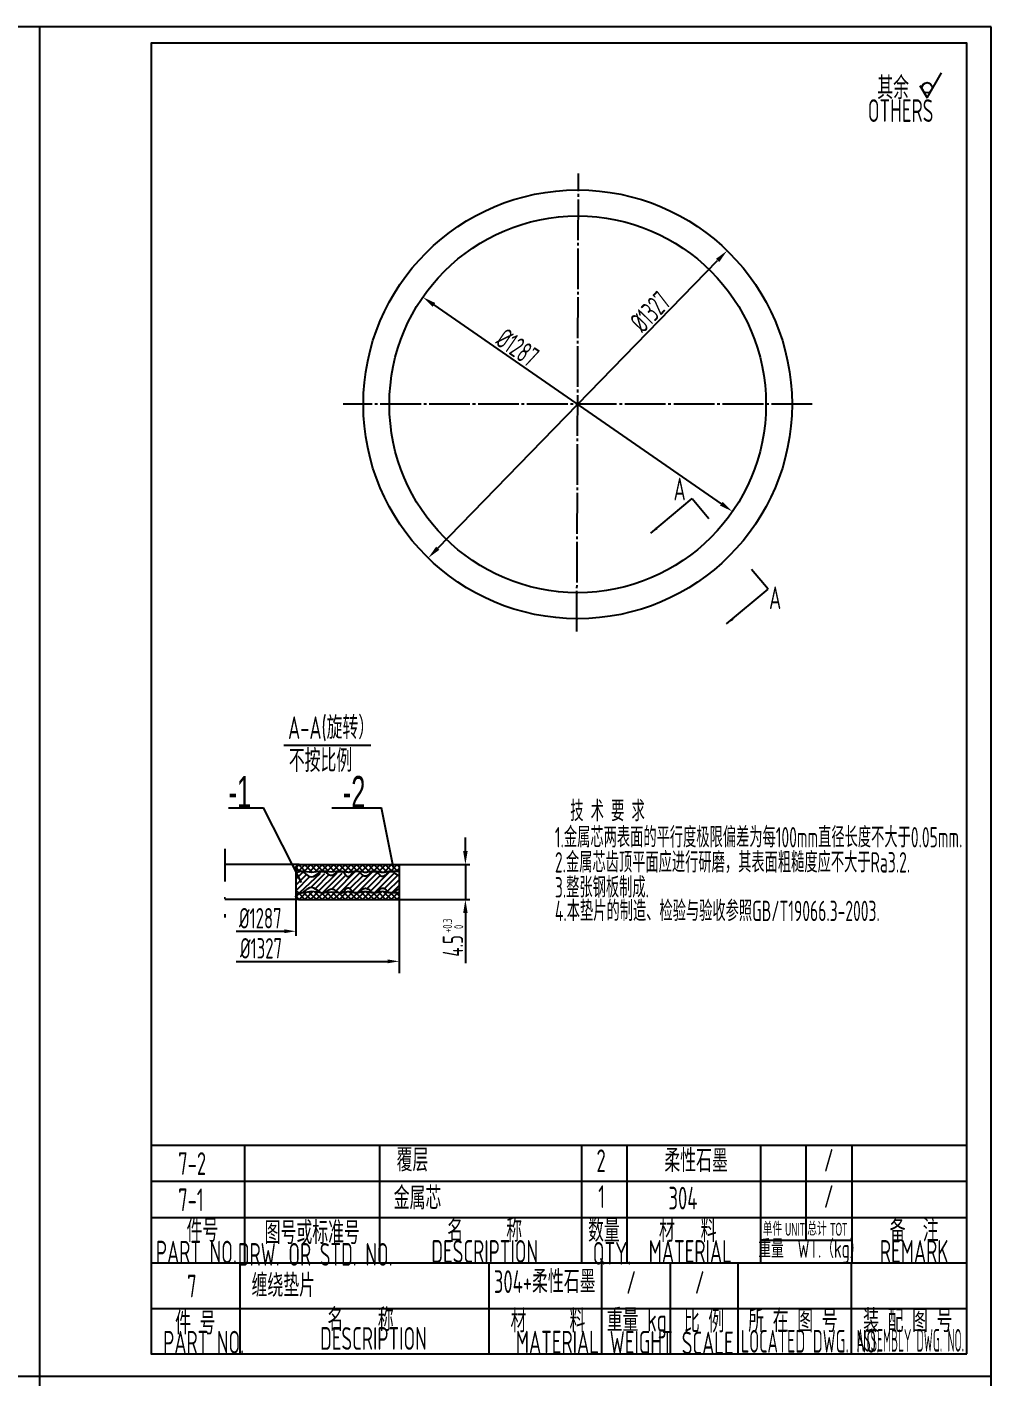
# Model space of a CAD drawing. Header units: millimetres. Extents: x 46644 to 124135, y -32003 to -3110.
# Drawn here: x 62071 to 64200, y -18465 to -15484 of the extents above; entities that cross this region are included whole.
import ezdxf
from ezdxf.enums import TextEntityAlignment as Align

# ---------------------------------------------------------------- set-up
doc = ezdxf.new("R2010")
doc.units = ezdxf.units.MM
doc.header["$LTSCALE"] = 6
for name, pattern in [('CENTER', [18, 15, -1, 1, -1]), ('CONTINOUS', [0]), ('DASHDOT', [8, 4, -2, 0, -2])]:
    doc.linetypes.add(name, pattern=pattern)
for name, color, linetype in [('1', 1, 'Continuous'), ('2', 3, 'CENTER'), ('2_txt', 2, 'Continuous'), ('5_div', 5, 'Continuous'), ('7_dim', 3, 'Continuous'), ('Dimension Line', 2, 'Continuous'), ('TEXT', 7, 'Continuous'), ('粗实线', 4, 'Continuous')]:
    doc.layers.add(name, color=color, linetype=linetype)
doc.styles.add('HZ', font='ascii.shx', dxfattribs={"width": 0.7, "bigfont": 'hztxt.shx'})
doc.styles.add('HZJ', font='ascii.shx', dxfattribs={"width": 0.7, "bigfont": 'hztxt.shx'})
doc.styles.add('mark', font='cc.shx', dxfattribs={"width": 0.7, "bigfont": 'dxfs.shx'})
doc.styles.add('SCEI', font='sceie.shx', dxfattribs={"width": 0.75, "bigfont": 'sceic.shx'})
doc.styles.get("Standard").update_dxf_attribs({"font": 'ascii.shx', "width": 0.7})
doc.styles.add('TSH', font='tcc_simp.shx', dxfattribs={"width": 0.6667, "bigfont": 'tcc_hzdx.shx'})
doc.dimstyles.new('5.1', dxfattribs={"dimscale": 5, "dimtxt": 4, "dimasz": 3.5, "dimexe": 1, "dimexo": 0, "dimgap": 0.1, "dimtad": 1, "dimzin": 9, "dimdsep": 46, "dimtxsty": 'SCEI', "dimcen": 0, "dimclrd": 3, "dimclre": 3, "dimclrt": 3, "dimadec": 0, "dimazin": 0, "dimtfac": 1, "dimtmove": 1, "dimatfit": 1, "dimfxl": 0, "dimarcsym": 0})
doc.dimstyles.new('6.1', dxfattribs={"dimscale": 10, "dimtxt": 4.5, "dimasz": 3, "dimexe": 1, "dimexo": 0, "dimgap": 0.5, "dimtad": 1, "dimzin": 9, "dimdsep": 46, "dimtxsty": 'HZ', "dimcen": 0, "dimclrd": 256, "dimclre": 256, "dimclrt": 256, "dimadec": 0, "dimazin": 0, "dimtfac": 1, "dimtmove": 0, "dimatfit": 1, "dimfxl": 0, "dimarcsym": 0})

# ---------------------------------------------------------------- blocks, each defined once
blk = doc.blocks.new('粗糙度')
at = {"layer": 'Dimension Line'}
for p, q in [((0, 0), (1, 1.732)), ((-0.5, 0.866), (0, 0))]:
    blk.add_line(p, q, dxfattribs=at)
blk.add_circle((0.001, 0.705), 0.35, dxfattribs=at)
blk = doc.blocks.new('*D169')
at = {"layer": '7_dim', "lineweight": -2}
for p, q in [((63039.2, -17303.4), (63039.2, -17273.4)), ((62892.8, -17333.4), (63049.2, -17333.4)), ((63039.2, -17333.4), (63039.2, -17410.5)), ((62892.8, -17410.5), (63049.2, -17410.5)), ((63039.2, -17440.5), (63039.2, -17550.8))]:
    blk.add_line(p, q, dxfattribs=at)
at = {"layer": '7_dim'}
for points in [[(63034.2, -17303.4), (63044.2, -17303.4), (63039.2, -17333.4)], [(63034.2, -17440.5), (63044.2, -17440.5), (63039.2, -17410.5)]]:
    blk.add_solid(points, dxfattribs=at)
at = {"layer": 'Defpoints', "color": 0}
for p in [(62892.8, -17333.4), (62892.8, -17410.5), (63039.2, -17410.5)]:
    blk.add_point(p, dxfattribs=at)
at = {"layer": '7_dim', "insert": (63011.7, -17512.8), "char_height": 45, "attachment_point": 5, "rotation": 90, "style": 'HZ'}
blk.add_mtext('4.5', dxfattribs=at)
blk = doc.blocks.new('f_gc')
at = {"layer": '2_txt', "width": 0.75}
for tag, p in [('UP', (0, 2.49)), ('BT', (0, 0))]:
    blk.add_attdef(tag, p, '', height=2, dxfattribs=at)
blk = doc.blocks.new('*D170')
at = {"layer": '7_dim', "lineweight": -2}
blk.add_line((62978, -16634.9), (63596.3, -15999.4), dxfattribs=at)
at = {"layer": '7_dim'}
for points in [[(63592.7, -15995.9), (63599.9, -16002.8), (63617.2, -15977.9)], [(62974.5, -16631.4), (62981.6, -16638.4), (62957.1, -16656.4)]]:
    blk.add_solid(points, dxfattribs=at)
at = {"layer": 'Defpoints', "color": 0}
for p in [(63617.2, -15977.9), (62957.1, -16656.4)]:
    blk.add_point(p, dxfattribs=at)
at = {"layer": '7_dim', "insert": (63447.5, -16112.9), "char_height": 45, "attachment_point": 5, "rotation": 45.7912, "style": 'HZ'}
blk.add_mtext('%%C1327', dxfattribs=at)
blk = doc.blocks.new('*D171')
at = {"layer": '7_dim', "lineweight": -2}
blk.add_line((63604.5, -16536.7), (62969.9, -16097.6), dxfattribs=at)
at = {"layer": '7_dim'}
for points in [[(62972.7, -16093.4), (62967, -16101.7), (62945.2, -16080.5)], [(63607.3, -16532.6), (63601.6, -16540.8), (63629.2, -16553.8)]]:
    blk.add_solid(points, dxfattribs=at)
at = {"layer": 'Defpoints', "color": 0}
for p in [(62945.2, -16080.5), (63629.2, -16553.8)]:
    blk.add_point(p, dxfattribs=at)
at = {"layer": '7_dim', "insert": (63154.5, -16191.9), "char_height": 45, "attachment_point": 5, "rotation": 325.3161, "style": 'HZ'}
blk.add_mtext('%%C1287', dxfattribs=at)

msp = doc.modelspace()

# ---------------------------------------------------------------- linework, layer by layer
at = {"color": 7, "linetype": 'Continuous'}
for p, q in [((64200.01, -15484.085), (59995.947, -15484.085)), ((62098.586, -15484.085), (62098.586, -21458.86)), ((64199.972, -15484.085), (64199.972, -21458.86)), ((62638.232, -17069.765), (62830.265, -17069.765)), ((64199.972, -18463.405), (55790.224, -18463.405))]:
    msp.add_line(p, q, dxfattribs=at)
at = {"color": 7}
for p, q in [((63540.092, -16525.245), (63576.704, -16568.988)), ((63707.603, -16725.528), (63670.992, -16681.786)), ((62516.091, -17207.65), (62593.692, -17207.65)), ((62677.186, -17372.586), (62593.692, -17207.65)), ((62744.049, -17207.65), (62853.791, -17207.65)), ((62880.146, -17340.272), (62853.791, -17207.65))]:
    msp.add_line(p, q, dxfattribs=at)
at = {"color": 4, "linetype": 'Continuous'}
for p, q in [((62672.404, -17333.443), (62508.052, -17333.443)), ((62664.512, -17339.178), (62664.475, -17402.781)), ((62673.252, -17410.488), (62508.052, -17410.488)), ((62551.03, -17952.385), (62551.03, -18212.385)), ((62551.03, -17952.385), (62551.03, -18212.385)), ((62849.739, -17952.385), (62849.739, -18212.385)), ((63295.479, -17952.385), (63295.479, -18212.385)), ((63395.771, -17952.385), (63395.771, -18212.385)), ((63691.073, -17952.385), (63691.073, -18212.385)), ((63791.365, -17952.385), (63791.365, -18162.385)), ((63892.831, -17952.385), (63892.831, -18212.385))]:
    msp.add_line(p, q, dxfattribs=at)
for points in [[(64146.315, -18413.321), (64146.315, -15519.972), (62345.268, -15519.972), (62345.268, -18413.233), (64146.257, -18413.233)], [(62892.799, -17333.4), (62892.799, -17410.488)]]:
    msp.add_lwpolyline(points, dxfattribs=at)
for points in [[(62892.799, -17348.484), (62870.415, -17348.484), (62862.802, -17349.761, -0.13199236), (62850.358, -17350.281), (62842.5, -17348.518, 0.10318541), (62832.699, -17348.37), (62822.887, -17350.263, -0.08970102), (62814.345, -17350.362), (62802.549, -17348.37, 0.08691312), (62794.268, -17348.42), (62785.116, -17350.081, -0.09162647), (62776.393, -17350.052), (62766.8, -17348.247, 0.07507291), (62759.638, -17347.988), (62743.845, -17349.792), (62726.778, -17347.951, 0.06092373), (62720.952, -17348.034), (62699.944, -17350.907), (62675.513, -17347.482), (62673.361, -17347.482, -0.25056533), (62666.375, -17343.747), (62665.753, -17342.816, -0.57436618), (62666.034, -17337.42), (62666.546, -17336.741, -0.23529721), (62673.252, -17333.4), (62892.799, -17333.4)], [(62664.503, -17354.043, -0.45468531), (62682.234, -17350.48), (62691.968, -17357.96, 0.36688289), (62707.471, -17357.213), (62715.235, -17351.851, -0.41811838), (62732.296, -17351.674), (62734.517, -17352.527, 0.47567715), (62753.094, -17352.053), (62755.305, -17351.083, -0.4723643), (62773.909, -17354.538), (62775.643, -17357.156, 0.49423093), (62784.203, -17357.736), (62789.236, -17352.001, -0.44502362), (62807.065, -17351.769), (62809.556, -17354.463, 0.43659713), (62827.158, -17354.482), (62829.215, -17352.267, -0.45768345), (62847.367, -17352.925), (62849.39, -17355.447, 0.47177593), (62863.281, -17355.628), (62865.505, -17352.711, -0.46503942), (62883.857, -17352.747), (62892.256, -17357.169), (62892.799, -17357.169)], [(62892.799, -17395.519), (62870.415, -17395.519), (62862.802, -17394.127, 0.13199236), (62850.358, -17393.607), (62842.5, -17395.371, -0.10318541), (62832.699, -17395.519), (62822.887, -17393.626, 0.08970102), (62814.345, -17393.527), (62802.549, -17395.519, -0.08691312), (62794.268, -17395.468), (62785.116, -17393.808, 0.09162647), (62776.393, -17393.836), (62766.8, -17395.641, -0.07507291), (62759.638, -17395.9), (62743.845, -17394.096), (62726.778, -17395.937, -0.06092373), (62720.952, -17395.854), (62699.944, -17392.981), (62675.513, -17396.406), (62673.361, -17396.406, 0.25056533), (62666.375, -17400.142), (62665.753, -17401.073, 0.57436618), (62666.034, -17406.468), (62666.546, -17407.148, 0.23529721), (62673.252, -17410.488), (62892.799, -17410.488)], [(62664.482, -17389.769, 0.45573904), (62682.234, -17393.369), (62691.968, -17385.889, -0.36688289), (62707.471, -17386.636), (62715.235, -17391.998, 0.41811838), (62732.296, -17392.175), (62734.517, -17391.322, -0.47567715), (62753.094, -17391.796), (62755.305, -17392.766, 0.4723643), (62773.909, -17389.311), (62775.643, -17386.693, -0.49423093), (62784.203, -17386.113), (62789.236, -17391.848, 0.44502362), (62807.065, -17392.08), (62809.556, -17389.386, -0.43659713), (62827.158, -17389.367), (62829.215, -17391.582, 0.45768345), (62847.367, -17390.924), (62849.39, -17388.402, -0.47177593), (62863.281, -17388.221), (62865.505, -17391.138, 0.46503942), (62883.857, -17391.102), (62892.256, -17386.68), (62892.799, -17386.68)]]:
    msp.add_lwpolyline(points, format="xyb", dxfattribs=at)
at = {"color": 7, "linetype": 'Continuous'}
msp.add_lwpolyline([(62345.268, -18032.385), (64146.315, -18032.385)], dxfattribs=at)
at = {"color": 7}
msp.add_lwpolyline([(62345.21, -18212.385), (64146.315, -18212.385)], dxfattribs=at)
at = {"color": 4, "linetype": 'Continuous'}
for radius in [473.341, 415.878]:
    msp.add_circle((63287.179, -16317.145), radius, dxfattribs=at)
at = {"layer": '1', "linetype": 'DASHDOT', "ltscale": 3}
msp.add_line((62508.052, -17298.434), (62508.052, -17450.081), dxfattribs=at)
at = {"layer": '2', "color": 7}
for p, q in [((63285.322, -16818.742), (63289.066, -15807.232)), ((63805.22, -16317.145), (62769.137, -16317.145))]:
    msp.add_line(p, q, dxfattribs=at)
at = {"layer": '7_dim', "color": 7, "linetype": 'CONTINOUS', "ltscale": 10}
for p, q in [((62672.797, -17347.463), (62664.512, -17339.178)), ((62664.542, -17341.305), (62672.404, -17333.443)), ((62671.34, -17347.235), (62685.174, -17333.4)), ((62687.18, -17349.118), (62671.622, -17333.56)), ((62682.799, -17348.504), (62697.902, -17333.4)), ((62701.486, -17350.696), (62684.19, -17333.4)), ((62693.962, -17350.069), (62710.63, -17333.4)), ((62712.683, -17349.165), (62696.918, -17333.4)), ((62706.787, -17349.971), (62723.358, -17333.4)), ((62724.059, -17347.813), (62709.646, -17333.4)), ((62721.524, -17347.963), (62736.086, -17333.4)), ((62738.151, -17349.178), (62722.374, -17333.4)), ((62733.534, -17348.68), (62748.814, -17333.4)), ((62750.71, -17349.008), (62735.102, -17333.4)), ((62745.318, -17349.624), (62761.542, -17333.4)), ((62762.263, -17347.833), (62747.83, -17333.4)), ((62759.688, -17347.983), (62774.27, -17333.4)), ((62777.373, -17350.216), (62760.558, -17333.4)), ((62771.304, -17349.095), (62786.998, -17333.4)), ((62789.221, -17349.336), (62773.285, -17333.4)), ((62782.736, -17350.391), (62799.726, -17333.4)), ((62800.748, -17348.135), (62786.013, -17333.4)), ((62797.808, -17348.046), (62812.454, -17333.4)), ((62815.915, -17350.574), (62798.741, -17333.4)), ((62809.105, -17349.477), (62825.182, -17333.4)), ((62827.451, -17349.382), (62811.469, -17333.4)), ((62820.732, -17350.578), (62837.91, -17333.4)), ((62838.781, -17347.985), (62824.197, -17333.4)), ((62836.074, -17347.964), (62850.637, -17333.4)), ((62854.355, -17350.83), (62836.925, -17333.4)), ((62847.195, -17349.571), (62863.365, -17333.4)), ((62865.553, -17349.3), (62849.653, -17333.4)), ((62858.85, -17350.644), (62876.093, -17333.4)), ((62877.465, -17348.484), (62862.381, -17333.4)), ((62873.738, -17348.484), (62888.821, -17333.4)), ((62890.192, -17348.484), (62875.109, -17333.4)), ((62886.465, -17348.484), (62892.799, -17342.151)), ((62892.799, -17338.363), (62887.837, -17333.4)), ((62664.489, -17378.536), (62688.064, -17354.96)), ((62664.496, -17365.8), (62680.776, -17349.52)), ((62665.579, -17390.173), (62695.818, -17359.934)), ((62673.882, -17394.599), (62719.138, -17352.03)), ((62699.01, -17382.198), (62728.441, -17352.767)), ((62707.989, -17385.947), (62738.412, -17355.524)), ((62714.335, -17392.329), (62756.148, -17351.553)), ((62722.937, -17396.455), (62767.181, -17352.211)), ((62745.96, -17386.159), (62775.372, -17356.747)), ((62753.514, -17391.334), (62796.848, -17348)), ((62761.333, -17396.242), (62806.437, -17351.139)), ((62784.763, -17385.541), (62813.171, -17357.132)), ((62790.859, -17392.172), (62833.856, -17349.175)), ((62801.478, -17394.281), (62845.045, -17350.715)), ((62823.162, -17385.325), (62851.279, -17357.209)), ((62830.038, -17391.177), (62872.569, -17348.646)), ((62839.886, -17394.057), (62882.538, -17351.405)), ((62861.362, -17385.309), (62890.452, -17356.219)), ((62867.555, -17391.844), (62892.799, -17366.6)), ((62672.103, -17410.409), (62664.475, -17402.781)), ((62664.585, -17404.902), (62673.075, -17396.411)), ((62684.91, -17410.488), (62671.13, -17396.708)), ((62671.845, -17410.369), (62687.487, -17394.728)), ((62697.638, -17410.488), (62682.567, -17395.417)), ((62684.454, -17410.488), (62701.719, -17393.224)), ((62710.366, -17410.488), (62693.73, -17393.852)), ((62697.182, -17410.488), (62712.915, -17394.755)), ((62723.094, -17410.488), (62706.481, -17393.875)), ((62709.91, -17410.488), (62724.323, -17396.076)), ((62735.822, -17410.488), (62721.224, -17395.89)), ((62722.638, -17410.488), (62738.448, -17394.678)), ((62748.55, -17410.488), (62733.296, -17395.234)), ((62735.366, -17410.488), (62750.947, -17394.907)), ((62761.278, -17410.488), (62745.02, -17394.23)), ((62748.094, -17410.488), (62762.527, -17396.055)), ((62774.006, -17410.488), (62759.389, -17395.872)), ((62760.822, -17410.488), (62777.68, -17393.63)), ((62786.734, -17410.488), (62771.081, -17394.836)), ((62773.55, -17410.488), (62789.445, -17394.593)), ((62799.461, -17410.488), (62782.45, -17393.477)), ((62786.278, -17410.488), (62801.041, -17395.724)), ((62812.189, -17410.488), (62797.533, -17395.832)), ((62799.006, -17410.488), (62816.207, -17393.287)), ((62824.917, -17410.488), (62808.879, -17394.45)), ((62811.734, -17410.488), (62827.673, -17394.549)), ((62837.645, -17410.488), (62820.441, -17393.284)), ((62824.461, -17410.488), (62839.066, -17395.884)), ((62850.373, -17410.488), (62835.794, -17395.909)), ((62837.189, -17410.488), (62854.632, -17393.045)), ((62863.101, -17410.488), (62846.979, -17394.366)), ((62849.917, -17410.488), (62865.741, -17394.664)), ((62875.829, -17410.488), (62858.546, -17393.205)), ((62862.645, -17410.488), (62877.615, -17395.519)), ((62888.557, -17410.488), (62873.588, -17395.519)), ((62875.373, -17410.488), (62890.343, -17395.519)), ((62878.619, -17393.508), (62892.799, -17379.328)), ((62892.799, -17402.002), (62886.315, -17395.519)), ((62888.101, -17410.488), (62892.799, -17405.79))]:
    msp.add_line(p, q, dxfattribs=at)
at = {"layer": '7_dim', "color": 3}
for p, q in [((62892.799, -17333.4), (62963.085, -17333.4)), ((62892.799, -17410.488), (62959.465, -17410.488))]:
    msp.add_line(p, q, dxfattribs=at)
at = {"layer": '7_dim', "color": 2}
for p, q in [((62664.585, -17404.902), (62664.585, -17490.461)), ((62533.052, -17480.461), (62639.585, -17480.461)), ((62533.052, -17546.901), (62867.799, -17546.901))]:
    msp.add_line(p, q, dxfattribs=at)
at = {"layer": '7_dim', "color": 7, "linetype": 'Continuous', "ltscale": 50}
msp.add_line((62892.799, -17410.488), (62892.799, -17573.322), dxfattribs=at)
at = {"layer": '7_dim', "color": 2}
for points in [[(62639.585, -17476.294), (62639.585, -17484.627), (62664.585, -17480.461)], [(62867.799, -17542.734), (62867.799, -17551.067), (62892.799, -17546.901)]]:
    msp.add_solid(points, dxfattribs=at)
at = {"layer": 'TEXT'}
msp.add_line((62345.21, -18313.145), (64146.315, -18313.145), dxfattribs=at)
at = {"layer": '粗实线'}
for p, q in [((62345.268, -18112.385), (64146.315, -18112.385)), ((63691.073, -18162.385), (63892.831, -18162.385)), ((62541.223, -18212.385), (62541.223, -18413.145)), ((63091.223, -18212.385), (63091.223, -18413.145)), ((63339.868, -18212.385), (63339.868, -18413.145)), ((63491.223, -18212.385), (63491.223, -18413.145)), ((63641.223, -18212.385), (63641.223, -18413.145)), ((63891.223, -18212.385), (63891.223, -18413.145))]:
    msp.add_line(p, q, dxfattribs=at)
for points in [[(62345.268, -17952.385), (64146.315, -17952.385)], [(62345.21, -18212.385), (64143.66, -18212.385)]]:
    msp.add_lwpolyline(points, dxfattribs=at)

# ---------------------------------------------------------------- block references
at = {"layer": '7_dim', "xscale": 10, "yscale": 10, "zscale": 10, "rotation": 90}
msp.add_blockref('f_gc', (63034.463, -17483.696), dxfattribs=at).add_auto_attribs({'UP': '+0.3', 'BT': ' 0'})
at = {"layer": 'Dimension Line', "xscale": 31.99996659200406, "yscale": 31.99996659200224, "zscale": 31.99996659200138}
msp.add_blockref('粗糙度', (64058.682, -15640.63), dxfattribs=at)

# ---------------------------------------------------------------- texts
at = {"color": 7, "linetype": 'Continuous'}
for s, height, style, width, p in [('其余', 50.0706, 'HZ', 0.7, (63948.877, -15643.447)), ('OTHERS', 50.0706, 'HZ', 0.7, (63928.074, -15693.703)), ('A-A(旋转）', 50, 'HZJ', 0.7, (62647.588, -17055.976)), ('不按比例', 50, 'HZJ', 0.7, (62649.241, -17128.782)), ('7-2', 50.0706, 'HZ', 0.7, (62404.956, -18018.436)), ('覆层', 50.0706, 'HZ', 0.7, (62887.272, -18010.591)), ('柔性石墨', 50.0706, 'HZ', 0.7, (63478.645, -18012.151)), ('7-1', 50.0706, 'HZ', 0.7, (62404.956, -18098.436)), ('金属芯', 50.0706, 'HZ', 0.7, (62880.856, -18094.493)), ('缠绕垫片 ', 50.0706, 'HZ', 0.7, (62566.964, -18287.584)), ('304+柔性石墨', 50.0706, 'HZ', 0.7, (63102.141, -18279.022)), ('/', 50.071, 'HZ', 0.7, (63394.543, -18280.78)), ('/', 50.071, 'HZ', 0.7, (63545.897, -18280.78)), ('DESCRIPTION', 50.07062, 'HZ', 0.7, (62718.274, -18404.536)), ('PART NO.', 50.0706, 'HZ', 0.7, (62371.788, -18412.802)), ('MATERIAL', 50.0706, 'HZ', 0.7, (63150.551, -18412.533)), ('WEIGHT', 50.0706, 'HZ', 0.7, (63357.968, -18413.147)), ('SCALE', 50.0706, 'HZ', 0.7, (63517.008, -18414.407)), ('LOCATED DWG. NO.', 50.07062, 'HZ', 0.6, (63647.561, -18410.766))]:
    msp.add_text(s, height=height, dxfattribs=dict(at, style=style, width=width)).set_placement(p)
at = {"color": 7}
for s, height, style, width, p in [('A', 50, 'HZ', 0.7, (63498.969, -16529.167)), ('A', 50, 'HZ', 0.7, (63709.865, -16769.181)), ('技 术 要 求', 45, 'HZ', 0.65, (63270.783, -17237.535)), ('1.金属芯两表面的平行度极限偏差为每100mm直径长度不大于0.05mm.', 45, 'HZ', 0.65, (63236.915, -17295.442)), ('2.金属芯齿顶平面应进行研磨，其表面粗糙度应不大于Ra3.2.', 45, 'HZ', 0.65, (63236.915, -17350.756)), ('3.整张钢板制成.', 45, 'HZ', 0.65, (63236.915, -17406.014)), ('4.本垫片的制造、检验与验收参照GB/T19066.3-2003.', 45, 'HZ', 0.65, (63236.915, -17458.069)), ('UNIT', 28, 'TSH', 0.5, (63745.364, -18152.385)), ('TOT', 28, 'TSH', 0.5, (63845.061, -18152.385))]:
    msp.add_text(s, height=height, dxfattribs=dict(at, style=style, width=width)).set_placement(p)
at = {"color": 7, "linetype": 'Continuous', "style": 'HZ', "width": 0.7}
for s, height, p in [('2', 50.071, (63338.914, -18012.116)), ('/', 50.071, (63841.62, -18011.161)), ('1', 50.071, (63340.174, -18091.453)), ('304', 50.0706, (63519.658, -18094.677)), ('/', 50.071, (63841.62, -18091.161))]:
    msp.add_text(s, height=height, dxfattribs=at).set_placement(p, align=Align.CENTER)
for s, p in [('件 号', (62442.76, -18343.086)), ('名    称', (62807.767, -18335.323)), ('材     料', (63221.594, -18338.459)), ('重量 kg', (63417.593, -18344.208)), ('比 例', (63566.223, -18339.098)), ('所 在 图 号', (63762.57, -18338.025)), ('装 配 图 号', (64016.197, -18338.025))]:
    msp.add_text(s, height=50.0706, dxfattribs=at).set_placement(p, align=Align.MIDDLE)
at = {"color": 7, "linetype": 'Continuous', "style": 'HZ', "width": 0.551577}
msp.add_text('ASSEMBLY DWG. NO.', height=50.07062, dxfattribs=at).set_placement((63903.36, -18408.711), (64140.522, -18408.711), align=Align.FIT)
at = {"color": 7, "linetype": 'Continuous', "style": 'HZ'}
for s, insert, char_height, width, attachment_point in [('件号', (62458.595, -18116.226), 50.0706, 100, 2), ('图号或标准号', (62701.071, -18121.121), 50.0706, 350, 2), ('名     称', (63081.878, -18116.226), 50.0706, 500, 2), ('数量', (63345.268, -18116.226), 50.0706, 100, 2), ('材   料', (63530.268, -18116.226), 50.0706, 270, 2), ('\\pt200;备  注', (64030.268, -18116.226), 50.07062, 230, 2), ('PART NO.', (62445.151, -18213.998), 50.0706, 199.32548, 8), ('DRW. OR STD. NO.', (62707.587, -18218.893), 50.07062, 350, 8), ('DESCRIPTION', (63081.878, -18212.409), 50.07062, 500, 8), ('QTY.', (63320.422, -18216.488), 50.0706, 100, 7), ('MATERIAL', (63535.787, -18212.409), 50.0706, 270, 8), ('重量  WT.（kg）', (63801.102, -18187.385), 40, 250, 5), ('REMARK', (64030.268, -18212.409), 50.0706, 230, 8), ('7', (62435.217, -18263.642), 50.071, 99.99995, 5)]:
    msp.add_mtext(s, dxfattribs=dict(at, insert=insert, char_height=char_height, width=width, attachment_point=attachment_point))
at = {"color": 7, "char_height": 30, "width": 125, "attachment_point": 5, "style": 'SCEI'}
for s, insert in [('单件', (63717.457, -18137.385)), ('{\\F|c134;总计}', (63815.603, -18137.385))]:
    msp.add_mtext(s, dxfattribs=dict(at, insert=insert))
at = {"layer": '5_div', "color": 7, "style": 'mark', "width": 0.6}
for s, p in [('-1', (62516.228, -17207.65)), ('-2', (62768.424, -17207.65))]:
    msp.add_text(s, height=70, dxfattribs=at).set_placement(p)
at = {"layer": '7_dim', "char_height": 45, "attachment_point": 5, "style": 'HZ'}
for s, insert in [('%%C1287', (62586.318, -17451.711)), ('%%C1327', (62587.941, -17518.151))]:
    msp.add_mtext(s, dxfattribs=dict(at, insert=insert))

# ---------------------------------------------------------------- dimensions: what is measured, and where the dimension line sits
at = {"layer": '7_dim'}
for p1, p2, text, picture, middle in [((62957.129, -16656.437), (63617.228, -15977.852), '%%C1327', '*D170', (63467.183, -16132.1)), ((63629.156, -16553.799), (62945.201, -16080.49), '%%C1287', '*D171', (63138.813, -16214.473))]:
    dim = msp.add_diameter_dim_2p(p1=p1, p2=p2, text=text, dimstyle='6.1', override={"dimdec": 0}, dxfattribs=at)
    dim.commit()
    dim.dimension.update_dxf_attribs({"geometry": picture, "text_midpoint": middle, "dimtype": 163})
dim = msp.add_linear_dim(base=(63039.169, -17410.488), p1=(62892.799, -17333.4), p2=(62892.799, -17410.488), angle=90, text='4.5', dimstyle='6.1', override={"dimdec": 0}, dxfattribs=at)
dim.commit()
dim.dimension.update_dxf_attribs({"geometry": '*D169', "text_midpoint": (63039.169, -17512.841), "dimtype": 160})

# ---------------------------------------------------------------- leaders
for points in [[(63448.702, -16601.737), (63540.092, -16525.245)], [(63616.214, -16802.02), (63707.603, -16725.528)]]:
    msp.add_leader(points, dimstyle='5.1', dxfattribs=at)

doc.saveas('drawing.dxf')
